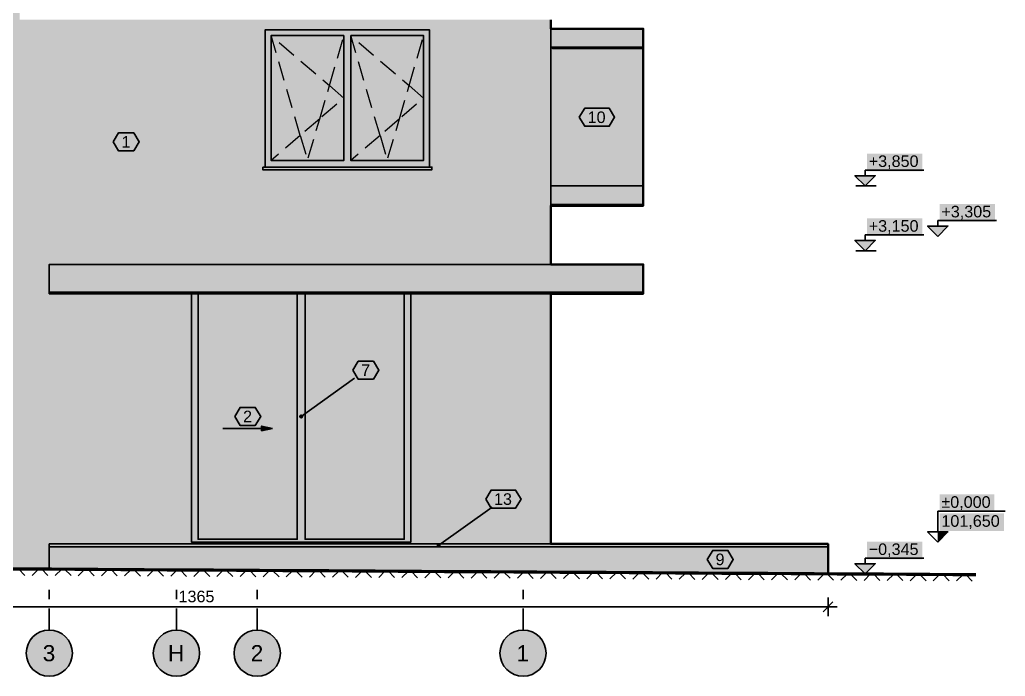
# Model space of a CAD drawing. Header units: metres. Extents: x -7.4 to 10.4, y -1.5 to 10.4.
# Drawn here: x -0.93 to 9.73, y -1.45 to 5.65 of the extents above; entities that cross this region are included whole.
import ezdxf

# ---------------------------------------------------------------- set-up
doc = ezdxf.new("R2010")
doc.units = ezdxf.units.M
doc.linetypes.add('KRESKOWA', pattern=[5.25, 4.2, -1.05])
doc.linetypes.add('PUNKTOWA', pattern=[10.5, 8.4, -1.05, 0, -1.05])
for name, color, linetype, lineweight in [('A-ELEWACJE', 7, 'Continuous', 35), ('A-KRESKOWANIE', 8, 'Continuous', 18), ('A-MASKA', 7, 'Continuous', 18), ('A-OPISY', 2, 'Continuous', 25), ('A-OSIE', 1, 'PUNKTOWA', 25), ('A-RZEDNE', 1, 'Continuous', 25), ('A-TEREN', 32, 'Continuous', 50), ('A-WYMIARY', 1, 'Continuous', 25)]:
    doc.layers.add(name, color=color, linetype=linetype, lineweight=lineweight)
doc.styles.add('PL_ARIAL', font='arial.ttf')

msp = doc.modelspace()

# ---------------------------------------------------------------- hatches: boundary and pattern name
at = {"layer": 'A-ELEWACJE', "true_color": 0xf5f4f1}
h = msp.add_hatch(color=7, dxfattribs=at)
h.paths.add_polyline_path([(-3.285, 5.93), (-1.485, 5.93), (-0.93, 5.93), (-0.93, 5.662), (-0.93, 5.647), (-0.91, 5.647), (4.815, 5.647), (4.815, 3.002), (-0.61, 3.002), (-0.61, 3), (-0.61, 2.7), (-0.61, 2.685), (0.927, 2.685), (0.927, 0), (3.303, 0), (3.303, 2.685), (4.815, 2.685), (4.815, -0.02), (-0.61, -0.02), (-0.61, -0.05), (-0.61, -0.291), (-0.835, -0.29), (-1.085, -0.288), (-1.335, -0.287), (-1.585, -0.285), (-1.835, -0.284), (-2.085, -0.282), (-2.335, -0.281), (-2.585, -0.279), (-2.835, -0.278), (-3.085, -0.276), (-3.335, -0.275), (-3.585, -0.273), (-3.835, -0.272), (-4.085, -0.27), (-4.335, -0.269), (-4.535, -0.268), (-4.535, 3), (-4.535, 5.93)])
h.paths.add_polyline_path([(-3.073, 0.904), (-3.1, 0.904), (-3.1, 0.875), (-1.27, 0.875), (-1.27, 0.904), (-1.297, 0.904), (-1.297, 2.388), (-3.073, 2.388)], flags=0)
h.paths.add_polyline_path([(-3.273, 4.054), (-3.3, 4.054), (-3.3, 4.025), (-1.47, 4.025), (-1.47, 4.054), (-1.497, 4.054), (-1.497, 5.538), (-3.273, 5.538)], flags=0)
h.paths.add_polyline_path([(1.727, 4.054), (1.7, 4.054), (1.7, 4.025), (3.53, 4.025), (3.53, 4.054), (3.503, 4.054), (3.503, 5.538), (1.727, 5.538)], flags=0)
at = {"layer": 'A-ELEWACJE', "true_color": 0x75797c}
for points in [[(4.815, 5.55), (5.815, 5.55), (5.815, 5.35), (4.815, 5.35)], [(4.815, 3.85), (4.815, 5.35), (4.835, 5.35), (4.835, 5.335), (5.815, 5.335), (5.815, 3.85)], [(4.815, 3.85), (5.815, 3.85), (5.815, 3.65), (4.815, 3.65)]]:
    msp.add_hatch(color=7, dxfattribs=at).paths.add_polyline_path(points)
at = {"layer": 'A-ELEWACJE', "true_color": 0x6a6d70}
h = msp.add_hatch(color=7, dxfattribs=at)
h.paths.add_polyline_path([(3.503, 4.054), (1.727, 4.054), (1.727, 5.538), (3.503, 5.538)])
h.paths.add_polyline_path([(1.79, 5.475), (1.79, 4.125), (2.577, 4.125), (2.577, 5.475)], flags=0)
h.paths.add_polyline_path([(2.652, 4.125), (3.44, 4.125), (3.44, 5.475), (2.652, 5.475)], flags=0)
at = {"layer": 'A-ELEWACJE', "true_color": 0xa9c3cd}
for points in [[(2.577, 4.125), (1.79, 4.125), (1.79, 5.475), (2.577, 5.475)], [(3.44, 4.125), (2.652, 4.125), (2.652, 5.475), (3.44, 5.475)], [(2.072, 0.03), (1, 0.03), (1, 2.685), (2.072, 2.685)], [(3.23, 0.03), (2.158, 0.03), (2.158, 2.685), (3.23, 2.685)]]:
    msp.add_hatch(color=7, dxfattribs=at).paths.add_polyline_path(points)
at = {"layer": 'A-ELEWACJE', "true_color": 0xf5f4f1}
for points in [[(4.835, 5.35), (5.815, 5.35), (5.815, 5.335), (4.835, 5.335)], [(4.835, 3.65), (4.835, 3.635), (4.815, 3.635), (4.815, 3.65)], [(4.835, 3.65), (5.815, 3.65), (5.815, 3.635), (4.835, 3.635)], [(5.815, 2.685), (-0.61, 2.685), (-0.61, 2.7), (5.815, 2.7)]]:
    msp.add_hatch(color=7, dxfattribs=at).paths.add_polyline_path(points)
at = {"layer": 'A-ELEWACJE', "true_color": 0x75787b}
msp.add_hatch(color=7, dxfattribs=at).paths.add_polyline_path([(3.53, 4.054), (3.53, 4.025), (1.7, 4.025), (1.7, 4.054)])
at = {"layer": 'A-ELEWACJE', "true_color": 0x797d80}
msp.add_hatch(color=7, dxfattribs=at).paths.add_polyline_path([(5.815, 3), (-0.61, 3), (-0.61, 3.002), (5.815, 3.002)])
at = {"layer": 'A-ELEWACJE', "true_color": 0xbab7af}
msp.add_hatch(color=7, dxfattribs=at).paths.add_polyline_path([(-0.61, 2.7), (-0.61, 3), (5.815, 3), (5.815, 2.7)])
at = {"layer": 'A-ELEWACJE', "true_color": 0x6a6d70}
msp.add_hatch(color=7, dxfattribs=at).paths.add_polyline_path([(3.23, 0), (1, 0), (0.927, 0), (0.927, 2.685), (1, 2.685), (1, 0.03), (2.072, 0.03), (2.072, 2.685), (2.158, 2.685), (2.158, 0.03), (3.23, 0.03), (3.23, 2.685), (3.303, 2.685), (3.303, 0)])
at = {"layer": 'A-ELEWACJE', "true_color": 0x000000}
msp.add_hatch(color=7, dxfattribs=at).paths.add_polyline_path([(1.804, 1.229), (1.687, 1.204), (1.687, 1.254)])
at = {"layer": 'A-ELEWACJE', "true_color": 0x786555}
msp.add_hatch(color=7, dxfattribs=at).paths.add_polyline_path([(7.815, -0.05), (-0.61, -0.05), (-0.61, -0.02), (7.815, -0.02)])
at = {"layer": 'A-ELEWACJE', "true_color": 0x969087}
msp.add_hatch(color=7, dxfattribs=at).paths.add_polyline_path([(-0.61, -0.05), (7.815, -0.05), (7.815, -0.342), (7.665, -0.341), (7.415, -0.339), (7.165, -0.338), (6.915, -0.336), (6.665, -0.335), (6.415, -0.333), (6.165, -0.332), (5.915, -0.33), (5.665, -0.329), (5.415, -0.327), (5.165, -0.326), (4.915, -0.324), (4.665, -0.323), (4.415, -0.321), (4.165, -0.32), (3.915, -0.318), (3.665, -0.317), (3.415, -0.315), (3.165, -0.314), (2.915, -0.312), (2.665, -0.311), (2.415, -0.309), (2.165, -0.308), (1.915, -0.306), (1.665, -0.305), (1.415, -0.303), (1.165, -0.302), (0.915, -0.3), (0.665, -0.299), (0.415, -0.297), (0.165, -0.296), (-0.085, -0.294), (-0.335, -0.293), (-0.585, -0.291), (-0.61, -0.291)])
at = {"layer": 'A-MASKA', "true_color": 0xffffff}
for points in [[(8.235, 4.007), (8.836, 4.007), (8.836, 4.2), (8.235, 4.2)], [(9.021, 3.463), (9.622, 3.463), (9.622, 3.655), (9.021, 3.655)], [(8.235, 3.308), (8.836, 3.308), (8.836, 3.5), (8.235, 3.5)], [(9.021, 0.323), (9.615, 0.323), (9.615, 0.515), (9.021, 0.515)], [(9.021, 0.118), (9.717, 0.118), (9.717, 0.31), (9.021, 0.31)], [(8.235, -0.187), (8.836, -0.187), (8.836, 0.005), (8.235, 0.005)]]:
    msp.add_hatch(color=7, dxfattribs=at).paths.add_polyline_path(points)
at = {"layer": 'A-OPISY', "true_color": 0xffffff}
for points in [[(5.124, 4.593), (5.182, 4.69), (5.448, 4.69), (5.506, 4.593), (5.448, 4.495), (5.182, 4.495)], [(0.082, 4.326), (0.14, 4.424), (0.304, 4.424), (0.363, 4.326), (0.304, 4.229), (0.14, 4.229)], [(2.674, 1.857), (2.733, 1.955), (2.897, 1.955), (2.956, 1.857), (2.897, 1.76), (2.733, 1.76)], [(1.396, 1.357), (1.454, 1.455), (1.618, 1.455), (1.677, 1.357), (1.618, 1.26), (1.454, 1.26)], [(4.111, 0.465), (4.17, 0.562), (4.435, 0.562), (4.494, 0.465), (4.435, 0.367), (4.17, 0.367)], [(6.508, -0.188), (6.567, -0.09), (6.731, -0.09), (6.789, -0.188), (6.731, -0.285), (6.567, -0.285)]]:
    msp.add_hatch(color=7, dxfattribs=at).paths.add_polyline_path(points)
at = {"layer": 'A-OPISY', "true_color": 0x000000}
for points in [[(2.138, 1.357), (2.137, 1.363), (2.134, 1.369), (2.131, 1.373), (2.126, 1.377), (2.121, 1.379), (2.115, 1.38), (2.109, 1.379), (2.104, 1.377), (2.099, 1.373), (2.096, 1.369), (2.093, 1.363), (2.093, 1.357), (2.093, 1.352), (2.096, 1.346), (2.099, 1.342), (2.104, 1.338), (2.109, 1.336), (2.115, 1.335), (2.121, 1.336), (2.126, 1.338), (2.131, 1.342), (2.134, 1.346), (2.137, 1.352)], [(3.625, -0.035), (3.624, -0.029), (3.622, -0.024), (3.618, -0.019), (3.614, -0.016), (3.608, -0.013), (3.603, -0.013), (3.597, -0.013), (3.591, -0.016), (3.587, -0.019), (3.583, -0.024), (3.581, -0.029), (3.58, -0.035), (3.581, -0.041), (3.583, -0.046), (3.587, -0.051), (3.591, -0.054), (3.597, -0.057), (3.603, -0.058), (3.608, -0.057), (3.614, -0.054), (3.618, -0.051), (3.622, -0.046), (3.624, -0.041)]]:
    msp.add_hatch(color=7, dxfattribs=at).paths.add_polyline_path(points)
at = {"layer": 'A-OSIE', "true_color": 0xffffff}
for points in [[(-0.36, -1.201), (-0.362, -1.169), (-0.369, -1.136), (-0.379, -1.106), (-0.393, -1.076), (-0.412, -1.049), (-0.433, -1.024), (-0.458, -1.003), (-0.485, -0.985), (-0.514, -0.97), (-0.545, -0.96), (-0.577, -0.953), (-0.61, -0.951), (-0.643, -0.953), (-0.675, -0.96), (-0.706, -0.97), (-0.735, -0.985), (-0.762, -1.003), (-0.787, -1.024), (-0.808, -1.049), (-0.827, -1.076), (-0.841, -1.106), (-0.851, -1.136), (-0.858, -1.169), (-0.86, -1.201), (-0.858, -1.234), (-0.851, -1.266), (-0.841, -1.297), (-0.827, -1.326), (-0.808, -1.353), (-0.787, -1.378), (-0.762, -1.4), (-0.735, -1.418), (-0.706, -1.432), (-0.675, -1.443), (-0.643, -1.449), (-0.61, -1.451), (-0.577, -1.449), (-0.545, -1.443), (-0.514, -1.432), (-0.485, -1.418), (-0.458, -1.4), (-0.433, -1.378), (-0.412, -1.353), (-0.393, -1.326), (-0.379, -1.297), (-0.369, -1.266), (-0.362, -1.234)], [(1.015, -1.201), (1.013, -1.169), (1.006, -1.136), (0.996, -1.106), (0.982, -1.076), (0.963, -1.049), (0.942, -1.024), (0.917, -1.003), (0.89, -0.985), (0.861, -0.97), (0.83, -0.96), (0.798, -0.953), (0.765, -0.951), (0.732, -0.953), (0.7, -0.96), (0.669, -0.97), (0.64, -0.985), (0.613, -1.003), (0.588, -1.024), (0.567, -1.049), (0.548, -1.076), (0.534, -1.106), (0.524, -1.136), (0.517, -1.169), (0.515, -1.201), (0.517, -1.234), (0.524, -1.266), (0.534, -1.297), (0.548, -1.326), (0.567, -1.353), (0.588, -1.378), (0.613, -1.4), (0.64, -1.418), (0.669, -1.432), (0.7, -1.443), (0.732, -1.449), (0.765, -1.451), (0.798, -1.449), (0.83, -1.443), (0.861, -1.432), (0.89, -1.418), (0.917, -1.4), (0.942, -1.378), (0.963, -1.353), (0.982, -1.326), (0.996, -1.297), (1.006, -1.266), (1.013, -1.234)], [(1.89, -1.201), (1.888, -1.169), (1.881, -1.136), (1.871, -1.106), (1.857, -1.076), (1.838, -1.049), (1.817, -1.024), (1.792, -1.003), (1.765, -0.985), (1.736, -0.97), (1.705, -0.96), (1.673, -0.953), (1.64, -0.951), (1.607, -0.953), (1.575, -0.96), (1.544, -0.97), (1.515, -0.985), (1.488, -1.003), (1.463, -1.024), (1.442, -1.049), (1.423, -1.076), (1.409, -1.106), (1.399, -1.136), (1.392, -1.169), (1.39, -1.201), (1.392, -1.234), (1.399, -1.266), (1.409, -1.297), (1.423, -1.326), (1.442, -1.353), (1.463, -1.378), (1.488, -1.4), (1.515, -1.418), (1.544, -1.432), (1.575, -1.443), (1.607, -1.449), (1.64, -1.451), (1.673, -1.449), (1.705, -1.443), (1.736, -1.432), (1.765, -1.418), (1.792, -1.4), (1.817, -1.378), (1.838, -1.353), (1.857, -1.326), (1.871, -1.297), (1.881, -1.266), (1.888, -1.234)], [(4.765, -1.201), (4.763, -1.169), (4.756, -1.136), (4.746, -1.106), (4.732, -1.076), (4.713, -1.049), (4.692, -1.024), (4.667, -1.003), (4.64, -0.985), (4.611, -0.97), (4.58, -0.96), (4.548, -0.953), (4.515, -0.951), (4.482, -0.953), (4.45, -0.96), (4.419, -0.97), (4.39, -0.985), (4.363, -1.003), (4.338, -1.024), (4.317, -1.049), (4.298, -1.076), (4.284, -1.106), (4.274, -1.136), (4.267, -1.169), (4.265, -1.201), (4.267, -1.234), (4.274, -1.266), (4.284, -1.297), (4.298, -1.326), (4.317, -1.353), (4.338, -1.378), (4.363, -1.4), (4.39, -1.418), (4.419, -1.432), (4.45, -1.443), (4.482, -1.449), (4.515, -1.451), (4.548, -1.449), (4.58, -1.443), (4.611, -1.432), (4.64, -1.418), (4.667, -1.4), (4.692, -1.378), (4.713, -1.353), (4.732, -1.326), (4.746, -1.297), (4.756, -1.266), (4.763, -1.234)]]:
    msp.add_hatch(color=7, dxfattribs=at).paths.add_polyline_path(points)
at = {"layer": 'A-RZEDNE', "true_color": 0x000000}
for points in [[(8.215, 3.85), (8.325, 3.96), (8.105, 3.96)], [(9.001, 3.305), (9.111, 3.415), (8.891, 3.415)], [(8.215, 3.15), (8.325, 3.26), (8.105, 3.26)], [(9.001, 0), (9.111, 0.11), (9.001, 0.11)], [(8.215, -0.345), (8.325, -0.235), (8.105, -0.235)]]:
    msp.add_hatch(color=7, dxfattribs=at).paths.add_polyline_path(points)

# ---------------------------------------------------------------- linework, layer by layer
at = {"layer": 'A-ELEWACJE', "lineweight": 35, "ltscale": 0.05}
for points in [[(4.815, 5.647), (4.815, 3.002)], [(4.815, 5.55), (5.815, 5.55), (5.815, 5.35), (4.815, 5.35)], [(3.503, 4.054), (3.503, 5.538), (1.727, 5.538), (1.727, 4.054)], [(2.577, 5.475), (1.79, 5.475), (1.79, 4.125), (2.577, 4.125), (2.577, 5.475)], [(2.652, 5.475), (2.652, 4.125), (3.44, 4.125), (3.44, 5.475), (2.652, 5.475)], [(5.815, 5.35), (5.815, 5.335), (4.835, 5.335), (4.835, 5.35)], [(5.815, 5.335), (5.815, 3.85)], [(1.7, 4.054), (3.53, 4.054), (3.53, 4.025), (1.7, 4.025), (1.7, 4.054)], [(4.815, 3.85), (5.815, 3.85), (5.815, 3.65), (4.815, 3.65)], [(4.835, 3.635), (4.815, 3.635)], [(5.815, 3.65), (5.815, 3.635), (4.835, 3.635), (4.835, 3.65)], [(5.815, 3), (-0.61, 3), (-0.61, 3.002), (5.815, 3.002), (5.815, 3)], [(-0.61, 2.7), (-0.61, 3)], [(5.815, 3), (5.815, 2.7)], [(5.815, 2.685), (-0.61, 2.685), (-0.61, 2.7), (5.815, 2.7), (5.815, 2.685)], [(0.927, 2.685), (0.927, 0), (3.303, 0), (3.303, 2.685)], [(1, 2.685), (1, 0.03), (2.072, 0.03), (2.072, 2.685)], [(2.158, 2.685), (2.158, 0.03), (3.23, 0.03), (3.23, 2.685)], [(4.815, 2.685), (4.815, -0.02)], [(1.268, 1.229), (1.704, 1.229)], [(7.815, -0.05), (-0.61, -0.05), (-0.61, -0.02), (7.815, -0.02), (7.815, -0.05)], [(-0.61, -0.291), (-0.61, -0.05)], [(7.815, -0.05), (7.815, -0.341)]]:
    msp.add_lwpolyline(points, dxfattribs=at)
at = {"layer": 'A-ELEWACJE', "lineweight": 50, "ltscale": 0.05}
msp.add_lwpolyline([(4.815, 5.647), (4.815, 5.55), (5.815, 5.55), (5.815, 5.35), (5.815, 5.335), (5.815, 3.85), (5.815, 3.65), (5.815, 3.635), (4.835, 3.635), (4.815, 3.635), (4.815, 3.002), (5.815, 3.002), (5.815, 3), (5.815, 2.7), (5.815, 2.685), (4.815, 2.685), (4.815, 0), (4.815, -0.02), (5.815, -0.02), (7.815, -0.02), (7.815, -0.05), (7.815, -0.341)], dxfattribs=at)
at = {"layer": 'A-ELEWACJE', "linetype": 'KRESKOWA', "lineweight": 25, "ltscale": 0.05, "flags": 128}
for points in [[(2.105, 4.395), (1.79, 5.475), (2.42, 4.935)], [(2.42, 4.935), (2.577, 5.475)], [(2.968, 4.395), (2.652, 5.475), (3.283, 4.935)], [(3.283, 4.935), (3.44, 5.475)], [(2.42, 4.935), (2.577, 4.8), (2.315, 4.575)], [(2.315, 4.575), (2.42, 4.935)], [(3.283, 4.935), (3.44, 4.8), (3.178, 4.575)], [(3.178, 4.575), (3.283, 4.935)], [(2.315, 4.575), (2.105, 4.395)], [(2.105, 4.395), (2.184, 4.125), (2.315, 4.575)], [(3.178, 4.575), (2.968, 4.395)], [(2.968, 4.395), (3.046, 4.125), (3.178, 4.575)], [(2.105, 4.395), (1.79, 4.125)], [(2.968, 4.395), (2.652, 4.125)]]:
    msp.add_lwpolyline(points, dxfattribs=at)
at = {"layer": 'A-ELEWACJE', "lineweight": 35, "ltscale": 0.05}
msp.add_lwpolyline([(1.804, 1.229), (1.687, 1.204), (1.687, 1.254)], close=True, dxfattribs=at)
at = {"layer": 'A-KRESKOWANIE', "lineweight": 25, "ltscale": 0.05}
for points in [[(-0.945, -0.289), (-0.875, -0.36)], [(-0.796, -0.361), (-0.725, -0.29)], [(-0.695, -0.291), (-0.625, -0.362)], [(-0.546, -0.362), (-0.475, -0.292)], [(-0.445, -0.292), (-0.375, -0.363)], [(-0.296, -0.364), (-0.225, -0.293)], [(-0.195, -0.294), (-0.125, -0.365)], [(-0.046, -0.365), (0.025, -0.295)], [(0.055, -0.295), (0.125, -0.366)], [(0.204, -0.367), (0.275, -0.296)], [(0.305, -0.297), (0.375, -0.368)], [(0.454, -0.368), (0.525, -0.298)], [(0.555, -0.298), (0.625, -0.369)], [(0.704, -0.37), (0.775, -0.299)], [(0.805, -0.3), (0.875, -0.371)], [(0.954, -0.371), (1.025, -0.301)], [(1.055, -0.301), (1.125, -0.372)], [(1.204, -0.373), (1.275, -0.302)], [(1.305, -0.303), (1.375, -0.374)], [(1.454, -0.374), (1.525, -0.304)], [(1.555, -0.304), (1.625, -0.375)], [(1.704, -0.376), (1.775, -0.305)], [(1.805, -0.306), (1.875, -0.377)], [(1.954, -0.377), (2.025, -0.307)], [(2.055, -0.307), (2.125, -0.378)], [(2.204, -0.379), (2.275, -0.308)], [(2.305, -0.309), (2.375, -0.38)], [(2.454, -0.38), (2.525, -0.31)], [(2.555, -0.31), (2.625, -0.381)], [(2.704, -0.382), (2.775, -0.311)], [(2.805, -0.312), (2.875, -0.383)], [(2.954, -0.383), (3.025, -0.313)], [(3.055, -0.313), (3.125, -0.384)], [(3.204, -0.385), (3.275, -0.314)], [(3.305, -0.315), (3.375, -0.386)], [(3.454, -0.386), (3.525, -0.316)], [(3.555, -0.316), (3.625, -0.387)], [(3.704, -0.388), (3.775, -0.317)], [(3.805, -0.318), (3.875, -0.389)], [(3.954, -0.389), (4.025, -0.319)], [(4.055, -0.319), (4.125, -0.39)], [(4.204, -0.391), (4.275, -0.32)], [(4.305, -0.321), (4.375, -0.392)], [(4.454, -0.392), (4.525, -0.322)], [(4.555, -0.322), (4.625, -0.393)], [(4.704, -0.394), (4.775, -0.323)], [(4.805, -0.324), (4.875, -0.395)], [(4.954, -0.395), (5.025, -0.325)], [(5.055, -0.325), (5.125, -0.396)], [(5.204, -0.397), (5.275, -0.326)], [(5.305, -0.327), (5.375, -0.398)], [(5.454, -0.398), (5.525, -0.328)], [(5.555, -0.328), (5.625, -0.399)], [(5.704, -0.4), (5.775, -0.329)], [(5.805, -0.33), (5.875, -0.401)], [(5.954, -0.401), (6.025, -0.331)], [(6.055, -0.331), (6.125, -0.402)], [(6.204, -0.403), (6.275, -0.332)], [(6.305, -0.333), (6.375, -0.404)], [(6.454, -0.404), (6.525, -0.334)], [(6.555, -0.334), (6.625, -0.405)], [(6.704, -0.406), (6.775, -0.335)], [(6.805, -0.336), (6.875, -0.407)], [(6.954, -0.407), (7.025, -0.337)], [(7.055, -0.337), (7.125, -0.408)], [(7.204, -0.409), (7.275, -0.338)], [(7.305, -0.339), (7.375, -0.41)], [(7.454, -0.41), (7.525, -0.34)], [(7.555, -0.34), (7.625, -0.411)], [(7.704, -0.412), (7.775, -0.341)], [(7.805, -0.342), (7.875, -0.413)], [(7.954, -0.413), (8.025, -0.343)], [(8.055, -0.343), (8.125, -0.414)], [(8.204, -0.415), (8.275, -0.344)], [(8.305, -0.345), (8.375, -0.416)], [(8.454, -0.416), (8.525, -0.346)], [(8.555, -0.346), (8.625, -0.417)], [(8.704, -0.418), (8.775, -0.347)], [(8.805, -0.348), (8.875, -0.419)], [(8.954, -0.419), (9.025, -0.349)], [(9.055, -0.349), (9.125, -0.42)], [(9.204, -0.421), (9.275, -0.35)], [(9.305, -0.351), (9.375, -0.422)]]:
    msp.add_lwpolyline(points, dxfattribs=at)
at = {"layer": 'A-OPISY', "lineweight": 35, "ltscale": 0.05}
for points in [[(5.124, 4.593), (5.182, 4.69), (5.448, 4.69), (5.506, 4.593), (5.448, 4.495), (5.182, 4.495)], [(0.082, 4.326), (0.14, 4.424), (0.304, 4.424), (0.363, 4.326), (0.304, 4.229), (0.14, 4.229)], [(2.674, 1.857), (2.733, 1.955), (2.897, 1.955), (2.956, 1.857), (2.897, 1.76), (2.733, 1.76)], [(1.396, 1.357), (1.454, 1.455), (1.618, 1.455), (1.677, 1.357), (1.618, 1.26), (1.454, 1.26)], [(4.111, 0.465), (4.17, 0.562), (4.435, 0.562), (4.494, 0.465), (4.435, 0.367), (4.17, 0.367)], [(6.508, -0.188), (6.567, -0.09), (6.731, -0.09), (6.789, -0.188), (6.731, -0.285), (6.567, -0.285)]]:
    msp.add_lwpolyline(points, close=True, dxfattribs=at)
for points in [[(2.115, 1.357), (2.693, 1.77)], [(3.603, -0.035), (4.18, 0.378)]]:
    msp.add_lwpolyline(points, dxfattribs=at)
at = {"layer": 'A-OSIE', "linetype": 'PUNKTOWA', "lineweight": 35, "ltscale": 0.027778, "flags": 128}
for points in [[(-0.61, -0.951), (-0.61, -0.426)], [(0.765, -0.951), (0.765, -0.426)], [(1.64, -0.951), (1.64, -0.426)], [(4.515, -0.951), (4.515, -0.426)]]:
    msp.add_lwpolyline(points, dxfattribs=at)
at = {"layer": 'A-OSIE', "linetype": 'Continuous', "lineweight": 35, "ltscale": 0.05}
for centre in [(-0.61, -1.201), (0.765, -1.201), (1.64, -1.201), (4.515, -1.201)]:
    msp.add_circle(centre, 0.25, dxfattribs=at)
at = {"layer": 'A-RZEDNE', "lineweight": 35, "ltscale": 0.05}
for points in [[(8.215, 3.85), (8.325, 3.96), (8.105, 3.96)], [(9.001, 3.305), (9.111, 3.415), (8.891, 3.415)], [(8.215, 3.15), (8.325, 3.26), (8.105, 3.26)], [(9.001, 0), (9.111, 0.11), (8.891, 0.11)], [(8.215, -0.345), (8.325, -0.235), (8.105, -0.235)]]:
    msp.add_lwpolyline(points, close=True, dxfattribs=at)
for points in [[(8.215, 3.96), (8.215, 4.02)], [(8.215, 4.02), (8.851, 4.02)], [(8.115, 3.85), (8.335, 3.85)], [(9.001, 3.415), (9.001, 3.475)], [(9.001, 3.475), (9.637, 3.475)], [(8.215, 3.26), (8.215, 3.32)], [(8.215, 3.32), (8.851, 3.32)], [(8.115, 3.15), (8.335, 3.15)], [(9.001, 0.11), (9.001, 0.335)], [(9.001, 0.335), (9.732, 0.335)], [(8.215, -0.235), (8.215, -0.175)], [(8.215, -0.175), (8.851, -0.175)], [(8.115, -0.345), (8.335, -0.345)]]:
    msp.add_lwpolyline(points, dxfattribs=at)
at = {"layer": 'A-TEREN', "lineweight": 140, "ltscale": 0.05}
msp.add_lwpolyline([(-1.085, -0.288), (-0.835, -0.29), (-0.585, -0.291), (-0.335, -0.293), (-0.085, -0.294), (0.165, -0.296), (0.415, -0.297), (0.665, -0.299), (0.915, -0.3), (1.165, -0.302), (1.415, -0.303), (1.665, -0.305), (1.915, -0.306), (2.165, -0.308), (2.415, -0.309), (2.665, -0.311), (2.915, -0.312), (3.165, -0.314), (3.415, -0.315), (3.665, -0.317), (3.915, -0.318), (4.165, -0.32), (4.415, -0.321), (4.665, -0.323), (4.915, -0.324), (5.165, -0.326), (5.415, -0.327), (5.665, -0.329), (5.915, -0.33), (6.165, -0.332), (6.415, -0.333), (6.665, -0.335), (6.915, -0.336), (7.165, -0.338), (7.415, -0.339), (7.665, -0.341), (7.915, -0.342), (8.165, -0.344), (8.415, -0.345), (8.665, -0.347), (8.915, -0.348), (9.165, -0.35), (9.415, -0.351)], dxfattribs=at)
at = {"layer": 'A-WYMIARY', "lineweight": 35, "ltscale": 0.05}
for points in [[(7.815, -0.601), (7.815, -0.801)], [(-5.935, -0.701), (7.915, -0.701)], [(7.762, -0.754), (7.868, -0.648)]]:
    msp.add_lwpolyline(points, dxfattribs=at)

# ---------------------------------------------------------------- texts
at = {"layer": 'A-OPISY', "style": 'PL_ARIAL'}
for s, p in [('10', (5.214, 4.53)), ('1', (0.172, 4.264)), ('7', (2.764, 1.795)), ('2', (1.486, 1.295)), ('13', (4.201, 0.402)), ('9', (6.598, -0.25))]:
    msp.add_text(s, height=0.125, dxfattribs=at).set_placement(p)
at = {"layer": 'A-OSIE', "style": 'PL_ARIAL'}
for s, p in [('3', (-0.681, -1.289)), ('H', (0.673, -1.289)), ('2', (1.569, -1.289)), ('1', (4.444, -1.289))]:
    msp.add_text(s, height=0.175, dxfattribs=at).set_placement(p)
at = {"layer": 'A-RZEDNE', "style": 'PL_ARIAL'}
for s, p in [('+3,850', (8.255, 4.055)), ('+3,305', (9.041, 3.51)), ('+3,150', (8.255, 3.355)), ('±0,000', (9.041, 0.37)), ('101,650', (9.041, 0.165)), ('−0,345', (8.255, -0.14))]:
    msp.add_text(s, height=0.125, dxfattribs=at).set_placement(p)
at = {"layer": 'A-WYMIARY', "style": 'PL_ARIAL'}
msp.add_text('1365', height=0.125, dxfattribs=at).set_placement((0.788, -0.651))

doc.saveas('drawing.dxf')
